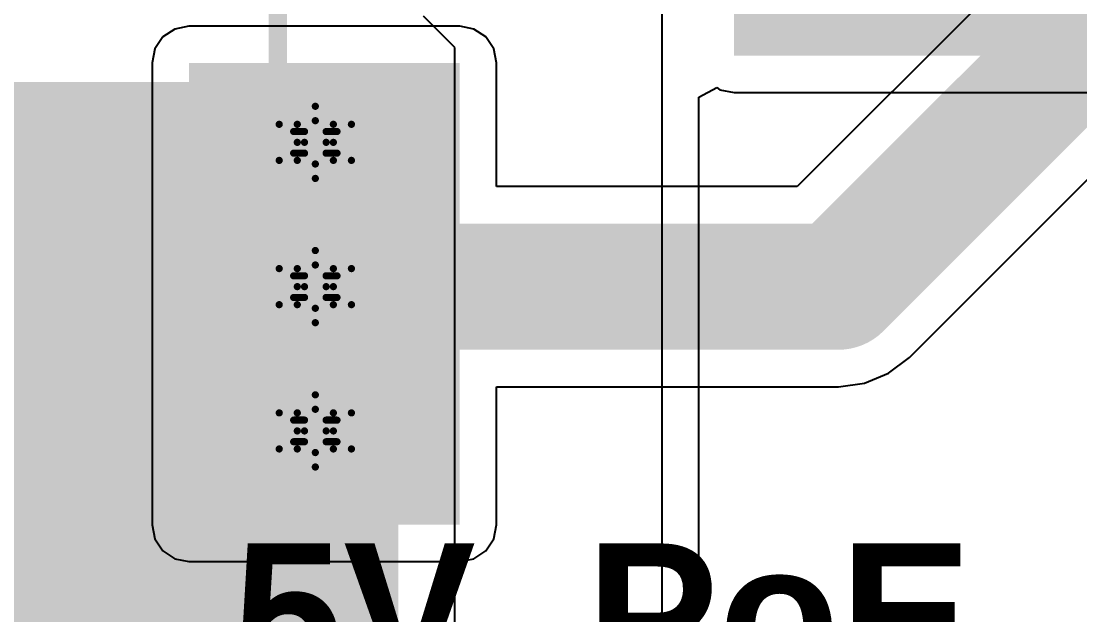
# Model space of a CAD drawing. Header units: inches. Extents: x -18 to 237, y -41 to 211.
# Drawn here: x 10 to 17.44, y 99.42 to 103.6 of the extents above; entities that cross this region are included whole.
import ezdxf

# ---------------------------------------------------------------- set-up
doc = ezdxf.new("R2010")
doc.units = ezdxf.units.IN
for name, color, linetype in [('Bottom Layer', 5, 'Continuous'), ('Bottom Solder', 6, 'Continuous'), ('Drill Drawing', 1, 'Continuous'), ('Top Layer', 1, 'Continuous'), ('Top Overlay', 2, 'Continuous'), ('Top Paste', 8, 'Continuous'), ('Top Solder', 216, 'Continuous'), ('Via Holes', 16, 'Continuous')]:
    doc.layers.add(name, color=color, linetype=linetype)
doc.styles.add('Arial_Bold', font='', dxfattribs={"height": 0.2})
doc.styles.get('Arial_Bold').set_extended_font_data('Arial', bold=True)

# ---------------------------------------------------------------- blocks, each defined once
blk = doc.blocks.new('T__________95')
at = {"layer": 'Top Layer'}
blk.add_hatch(color=1, dxfattribs=at).paths.add_polyline_path([(0.381, 0.762), (-0.381, 0.762), (-0.762, 0.381), (-0.762, -0.381), (-0.381, -0.762), (0.381, -0.762), (0.762, -0.381), (0.762, 0.381)])
at = {"layer": 'Top Paste'}
blk.add_hatch(color=8, dxfattribs=at).paths.add_polyline_path([(0.381, 0.762), (-0.381, 0.762), (-0.762, 0.381), (-0.762, -0.381), (-0.381, -0.762), (0.381, -0.762), (0.762, -0.381), (0.762, 0.381)])
at = {"layer": 'Top Solder'}
blk.add_hatch(color=216, dxfattribs=at).paths.add_polyline_path([(0.4318, 0.8636), (-0.4318, 0.8636), (-0.8636, 0.4318), (-0.8636, -0.4318), (-0.4318, -0.8636), (0.4318, -0.8636), (0.8636, -0.4318), (0.8636, 0.4318)])
at = {"layer": 'Top Overlay'}
for points in [[(-0.9398, 0.4318, 0.2, 0.2, 0), (-0.4318, 0.9398, 0.2, 0.2, 0)], [(-0.4318, 0.9398, 0.2, 0.2, 0), (0.4318, 0.9398, 0.2, 0.2, 0)], [(-0.4318, 0.9398, 0.2, 0.2, 0), (0.4318, 0.9398, 0.2, 0.2, 0)], [(0.4318, 0.9398, 0.2, 0.2, 0), (0.9398, 0.4318, 0.2, 0.2, 0)], [(-0.9398, -0.4318, 0.2, 0.2, 0), (-0.9398, 0.4318, 0.2, 0.2, 0)], [(0.9398, -0.4318, 0.2, 0.2, 0), (0.9398, 0.4318, 0.2, 0.2, 0)], [(-0.9398, -0.4318, 0.2, 0.2, 0), (-0.4318, -0.9398, 0.2, 0.2, 0)], [(0.4318, -0.9398, 0.2, 0.2, 0), (0.9398, -0.4318, 0.2, 0.2, 0)], [(-0.4318, -0.9398, 0.2, 0.2, 0), (0.4318, -0.9398, 0.2, 0.2, 0)], [(-0.4318, -0.9398, 0.2, 0.2, 0), (0.4318, -0.9398, 0.2, 0.2, 0)]]:
    blk.add_lwpolyline(points, format="xyseb", dxfattribs=at)
for points in [[(-0.4818, 0.9398, 0.1, 0.1, 1), (-0.3818, 0.9398, 0.1, 0.1, 1)], [(-0.4818, 0.9398, 0.1, 0.1, 1), (-0.3818, 0.9398, 0.1, 0.1, 1)], [(-0.4818, 0.9398, 0.1, 0.1, 1), (-0.3818, 0.9398, 0.1, 0.1, 1)], [(0.3818, 0.9398, 0.1, 0.1, 1), (0.4818, 0.9398, 0.1, 0.1, 1)], [(0.3818, 0.9398, 0.1, 0.1, 1), (0.4818, 0.9398, 0.1, 0.1, 1)], [(0.3818, 0.9398, 0.1, 0.1, 1), (0.4818, 0.9398, 0.1, 0.1, 1)], [(-0.9898, 0.4318, 0.1, 0.1, 1), (-0.8898, 0.4318, 0.1, 0.1, 1)], [(-0.9898, 0.4318, 0.1, 0.1, 1), (-0.8898, 0.4318, 0.1, 0.1, 1)], [(0.8898, 0.4318, 0.1, 0.1, 1), (0.9898, 0.4318, 0.1, 0.1, 1)], [(0.8898, 0.4318, 0.1, 0.1, 1), (0.9898, 0.4318, 0.1, 0.1, 1)], [(-0.9898, -0.4318, 0.1, 0.1, 1), (-0.8898, -0.4318, 0.1, 0.1, 1)], [(-0.9898, -0.4318, 0.1, 0.1, 1), (-0.8898, -0.4318, 0.1, 0.1, 1)], [(0.8898, -0.4318, 0.1, 0.1, 1), (0.9898, -0.4318, 0.1, 0.1, 1)], [(0.8898, -0.4318, 0.1, 0.1, 1), (0.9898, -0.4318, 0.1, 0.1, 1)], [(-0.4818, -0.9398, 0.1, 0.1, 1), (-0.3818, -0.9398, 0.1, 0.1, 1)], [(-0.4818, -0.9398, 0.1, 0.1, 1), (-0.3818, -0.9398, 0.1, 0.1, 1)], [(-0.4818, -0.9398, 0.1, 0.1, 1), (-0.3818, -0.9398, 0.1, 0.1, 1)], [(0.3818, -0.9398, 0.1, 0.1, 1), (0.4818, -0.9398, 0.1, 0.1, 1)], [(0.3818, -0.9398, 0.1, 0.1, 1), (0.4818, -0.9398, 0.1, 0.1, 1)], [(0.3818, -0.9398, 0.1, 0.1, 1), (0.4818, -0.9398, 0.1, 0.1, 1)]]:
    blk.add_lwpolyline(points, format="xyseb", close=True, dxfattribs=at)
blk = doc.blocks.new('SMA_118')
at = {"layer": 'Top Layer'}
for points in [[(-3.25, 0.85), (-0.75, 0.85), (-0.75, -0.85), (-3.25, -0.85)], [(0.75, 0.85), (3.25, 0.85), (3.25, -0.85), (0.75, -0.85)]]:
    blk.add_hatch(color=1, dxfattribs=at).paths.add_polyline_path(points)
at = {"layer": 'Top Overlay'}
for points in [[(-4.445, -1.4216), (-3.278, -1.4216), (-3.278, 1.4219), (-4.445, 1.4219)], [(-3.3, 0.924), (-2.596, 0.924), (-2.596, 1.4219), (-3.3, 1.4219)], [(-3.3, -1.4219), (-2.596, -1.4219), (-2.596, -0.924), (-3.3, -0.924)]]:
    blk.add_hatch(color=2, dxfattribs=at).paths.add_polyline_path(points)
at = {"layer": 'Top Paste'}
for points in [[(-3.25, 0.85), (-0.75, 0.85), (-0.75, -0.85), (-3.25, -0.85)], [(0.75, 0.85), (3.25, 0.85), (3.25, -0.85), (0.75, -0.85)]]:
    blk.add_hatch(color=8, dxfattribs=at).paths.add_polyline_path(points)
at = {"layer": 'Top Solder'}
for points in [[(-3.3516, 0.9516), (-0.6484, 0.9516), (-0.6484, -0.9516), (-3.3516, -0.9516)], [(0.6484, 0.9516), (3.3516, 0.9516), (3.3516, -0.9516), (0.6484, -0.9516)]]:
    blk.add_hatch(color=216, dxfattribs=at).paths.add_polyline_path(points)
at = {"layer": 'Top Overlay'}
for points in [[(2.0612, 1.3577, 0.127, 0.127, 0), (-2.6581, 1.3577, 0.127, 0.127, 0)], [(2.0612, 1.0122, 0.127, 0.127, 0), (2.0612, 1.3577, 0.127, 0.127, 0)], [(2.0612, -1.3577, 0.127, 0.127, 0), (2.0612, -1.0122, 0.127, 0.127, 0)], [(2.0612, -1.3577, 0.127, 0.127, 0), (-2.6581, -1.3577, 0.127, 0.127, 0)]]:
    blk.add_lwpolyline(points, format="xyseb", dxfattribs=at)
for points in [[(-2.6899, 1.3577, 0.0635, 0.0635, 1), (-2.6264, 1.3577, 0.0635, 0.0635, 1)], [(2.0295, 1.3577, 0.0635, 0.0635, 1), (2.093, 1.3577, 0.0635, 0.0635, 1)], [(2.0295, 1.3577, 0.0635, 0.0635, 1), (2.093, 1.3577, 0.0635, 0.0635, 1)], [(2.0295, 1.0122, 0.0635, 0.0635, 1), (2.093, 1.0122, 0.0635, 0.0635, 1)], [(2.0295, -1.0122, 0.0635, 0.0635, 1), (2.093, -1.0122, 0.0635, 0.0635, 1)], [(-2.6899, -1.3577, 0.0635, 0.0635, 1), (-2.6264, -1.3577, 0.0635, 0.0635, 1)], [(2.0295, -1.3577, 0.0635, 0.0635, 1), (2.093, -1.3577, 0.0635, 0.0635, 1)], [(2.0295, -1.3577, 0.0635, 0.0635, 1), (2.093, -1.3577, 0.0635, 0.0635, 1)]]:
    blk.add_lwpolyline(points, format="xyseb", close=True, dxfattribs=at)

msp = doc.modelspace()

# ---------------------------------------------------------------- hatches: boundary and pattern name
at = {"layer": 'Bottom Layer'}
msp.add_hatch(color=5, dxfattribs=at).paths.add_polyline_path([(11.176, 100.0536), (13.081, 100.0536), (13.081, 103.3048), (11.176, 103.3048)])
h = msp.add_hatch(color=5, dxfattribs=at)
edge = h.paths.add_edge_path()
edge.add_arc((12.065, 102.746), 0.3, 0, 360)
h = msp.add_hatch(color=5, dxfattribs=at)
edge = h.paths.add_edge_path()
edge.add_arc((12.065, 101.73), 0.3, 0, 360)
h = msp.add_hatch(color=5, dxfattribs=at)
edge = h.paths.add_edge_path()
edge.add_arc((12.065, 100.714), 0.3, 0, 360)
at = {"layer": 'Bottom Solder'}
h = msp.add_hatch(color=6, dxfattribs=at)
edge = h.paths.add_edge_path()
edge.add_arc((12.065, 102.746), 0.4016, 0, 360)
h = msp.add_hatch(color=6, dxfattribs=at)
edge = h.paths.add_edge_path()
edge.add_arc((12.065, 101.73), 0.4016, 0, 360)
h = msp.add_hatch(color=6, dxfattribs=at)
edge = h.paths.add_edge_path()
edge.add_arc((12.065, 100.714), 0.4016, 0, 360)
at = {"layer": 'Top Layer'}
for points in [[(15.0114, 103.3556), (16.0161, 103.3556), (16.0161, 106.6636), (15.0114, 106.6636)], [(15.0114, 103.3556), (19.3044, 103.3556), (19.3044, 104.3417), (15.0114, 104.3417)], [(6.904, 102.3517), (12.6569, 102.3517), (12.6569, 103.1717), (6.904, 103.1717)], [(7.229, 101.2967), (12.6569, 101.2967), (12.6569, 103.1717), (7.229, 103.1717)], [(9.5605, 98.3121), (12.6492, 98.3121), (12.6492, 103.1717), (9.5605, 103.1717)], [(10, 100.4617), (11.7, 100.4617), (11.7, 103.1717), (10, 103.1717)]]:
    msp.add_hatch(color=1, dxfattribs=at).paths.add_polyline_path(points)
h = msp.add_hatch(color=1, dxfattribs=at)
edge = h.paths.add_edge_path()
edge.add_arc((12.065, 102.746), 0.3, 0, 360)
h = msp.add_hatch(color=1, dxfattribs=at)
edge = h.paths.add_edge_path()
edge.add_arc((12.065, 101.73), 0.3, 0, 360)
h = msp.add_hatch(color=1, dxfattribs=at)
edge = h.paths.add_edge_path()
edge.add_arc((12.065, 100.714), 0.3, 0, 360)
at = {"layer": 'Top Solder'}
h = msp.add_hatch(color=216, dxfattribs=at)
edge = h.paths.add_edge_path()
edge.add_arc((12.065, 102.746), 0.4016, 0, 360)
h = msp.add_hatch(color=216, dxfattribs=at)
edge = h.paths.add_edge_path()
edge.add_arc((12.065, 101.73), 0.4016, 0, 360)
h = msp.add_hatch(color=216, dxfattribs=at)
edge = h.paths.add_edge_path()
edge.add_arc((12.065, 100.714), 0.4016, 0, 360)
at = {"layer": 'Via Holes'}
h = msp.add_hatch(color=7, dxfattribs=at)
edge = h.paths.add_edge_path()
edge.add_arc((12.065, 102.746), 0.15, 0, 360)
h = msp.add_hatch(color=7, dxfattribs=at)
edge = h.paths.add_edge_path()
edge.add_arc((12.065, 101.73), 0.15, 0, 360)
h = msp.add_hatch(color=7, dxfattribs=at)
edge = h.paths.add_edge_path()
edge.add_arc((12.065, 100.714), 0.15, 0, 360)

# ---------------------------------------------------------------- linework, layer by layer
at = {"layer": 'Bottom Layer'}
for p, q in [((16.2448, 101.2318), (23.0213, 108.0084)), ((18.1249, 105.1046), (15.4548, 102.4345)), ((11.0769, 103.5441), (10.9929, 103.4879)), ((11.176, 103.5638), (11.0769, 103.5441)), ((13.081, 103.5638), (11.176, 103.5638)), ((13.1801, 103.5441), (13.081, 103.5638)), ((13.2641, 103.4879), (13.1801, 103.5441)), ((10.9929, 103.4879), (10.9367, 103.4039)), ((13.3203, 103.4039), (13.2641, 103.4879)), ((10.9367, 103.4039), (10.917, 103.3048)), ((13.34, 103.3048), (13.3203, 103.4039)), ((10.917, 103.3048), (10.917, 100.0536)), ((13.34, 102.4345), (13.34, 103.3048)), ((15.4548, 102.4345), (13.34, 102.4345)), ((16.0989, 101.1199), (16.2448, 101.2318)), ((15.929, 101.0495), (16.0989, 101.1199)), ((13.34, 100.0536), (13.34, 101.0255)), ((13.34, 101.0255), (15.7466, 101.0255)), ((15.7466, 101.0255), (15.929, 101.0495)), ((10.917, 100.0536), (10.9367, 99.9545)), ((13.3203, 99.9545), (13.34, 100.0536)), ((10.9367, 99.9545), (10.9929, 99.8705)), ((13.2641, 99.8705), (13.3203, 99.9545)), ((10.9929, 99.8705), (11.0769, 99.8143)), ((13.1801, 99.8143), (13.2641, 99.8705)), ((11.0769, 99.8143), (11.176, 99.7946)), ((11.176, 99.7946), (13.081, 99.7946)), ((13.081, 99.7946), (13.1801, 99.8143))]:
    msp.add_line(p, q, dxfattribs=at)
for points in [[(15.7466, 101.73, 0.889, 0.889, 0), (22.7295, 108.7129, 0.889, 0.889, 0)], [(12.065, 101.73, 0.889, 0.889, 0), (15.7466, 101.73, 0.889, 0.889, 0)]]:
    msp.add_lwpolyline(points, format="xyseb", dxfattribs=at)
for points in [[(11.8428, 101.73, 0.4445, 0.4445, 1), (12.2873, 101.73, 0.4445, 0.4445, 1)], [(15.5244, 101.73, 0.4445, 0.4445, 1), (15.9689, 101.73, 0.4445, 0.4445, 1)], [(15.5244, 101.73, 0.4445, 0.4445, 1), (15.9689, 101.73, 0.4445, 0.4445, 1)]]:
    msp.add_lwpolyline(points, format="xyseb", close=True, dxfattribs=at)
at = {"layer": 'Drill Drawing'}
for points in [[(11.938, 102.873, 0.0508, 0.0508, 0), (12.065, 103, 0.0508, 0.0508, 0)], [(12.065, 103, 0.0508, 0.0508, 0), (12.192, 102.873, 0.0508, 0.0508, 0)], [(11.811, 102.873, 0.0508, 0.0508, 0), (11.938, 102.746, 0.0508, 0.0508, 0)], [(11.811, 102.873, 0.0508, 0.0508, 0), (11.938, 102.873, 0.0508, 0.0508, 0)], [(11.9888, 102.8222, 0.0508, 0.0508, 0), (12.065, 102.8984, 0.0508, 0.0508, 0)], [(12.065, 102.8984, 0.0508, 0.0508, 0), (12.1412, 102.8222, 0.0508, 0.0508, 0)], [(12.192, 102.873, 0.0508, 0.0508, 0), (12.319, 102.873, 0.0508, 0.0508, 0)], [(12.192, 102.746, 0.0508, 0.0508, 0), (12.319, 102.873, 0.0508, 0.0508, 0)], [(11.9126, 102.8222, 0.0508, 0.0508, 0), (11.9888, 102.746, 0.0508, 0.0508, 0)], [(11.9126, 102.8222, 0.0508, 0.0508, 0), (11.9888, 102.8222, 0.0508, 0.0508, 0)], [(12.1412, 102.8222, 0.0508, 0.0508, 0), (12.2174, 102.8222, 0.0508, 0.0508, 0)], [(12.1412, 102.746, 0.0508, 0.0508, 0), (12.2174, 102.8222, 0.0508, 0.0508, 0)], [(11.811, 102.619, 0.0508, 0.0508, 0), (11.938, 102.746, 0.0508, 0.0508, 0)], [(11.9126, 102.6698, 0.0508, 0.0508, 0), (11.9888, 102.746, 0.0508, 0.0508, 0)], [(12.1412, 102.746, 0.0508, 0.0508, 0), (12.2174, 102.6698, 0.0508, 0.0508, 0)], [(12.192, 102.746, 0.0508, 0.0508, 0), (12.319, 102.619, 0.0508, 0.0508, 0)], [(11.9126, 102.6698, 0.0508, 0.0508, 0), (11.9888, 102.6698, 0.0508, 0.0508, 0)], [(11.9888, 102.6698, 0.0508, 0.0508, 0), (12.065, 102.5936, 0.0508, 0.0508, 0)], [(12.065, 102.5936, 0.0508, 0.0508, 0), (12.1412, 102.6698, 0.0508, 0.0508, 0)], [(12.1412, 102.6698, 0.0508, 0.0508, 0), (12.2174, 102.6698, 0.0508, 0.0508, 0)], [(11.811, 102.619, 0.0508, 0.0508, 0), (11.938, 102.619, 0.0508, 0.0508, 0)], [(11.938, 102.619, 0.0508, 0.0508, 0), (12.065, 102.492, 0.0508, 0.0508, 0)], [(12.065, 102.492, 0.0508, 0.0508, 0), (12.192, 102.619, 0.0508, 0.0508, 0)], [(12.192, 102.619, 0.0508, 0.0508, 0), (12.319, 102.619, 0.0508, 0.0508, 0)], [(11.938, 101.857, 0.0508, 0.0508, 0), (12.065, 101.984, 0.0508, 0.0508, 0)], [(12.065, 101.984, 0.0508, 0.0508, 0), (12.192, 101.857, 0.0508, 0.0508, 0)], [(11.9888, 101.8062, 0.0508, 0.0508, 0), (12.065, 101.8824, 0.0508, 0.0508, 0)], [(12.065, 101.8824, 0.0508, 0.0508, 0), (12.1412, 101.8062, 0.0508, 0.0508, 0)], [(11.811, 101.857, 0.0508, 0.0508, 0), (11.938, 101.73, 0.0508, 0.0508, 0)], [(11.811, 101.857, 0.0508, 0.0508, 0), (11.938, 101.857, 0.0508, 0.0508, 0)], [(11.9126, 101.8062, 0.0508, 0.0508, 0), (11.9888, 101.73, 0.0508, 0.0508, 0)], [(11.9126, 101.8062, 0.0508, 0.0508, 0), (11.9888, 101.8062, 0.0508, 0.0508, 0)], [(12.1412, 101.8062, 0.0508, 0.0508, 0), (12.2174, 101.8062, 0.0508, 0.0508, 0)], [(12.1412, 101.73, 0.0508, 0.0508, 0), (12.2174, 101.8062, 0.0508, 0.0508, 0)], [(12.192, 101.857, 0.0508, 0.0508, 0), (12.319, 101.857, 0.0508, 0.0508, 0)], [(12.192, 101.73, 0.0508, 0.0508, 0), (12.319, 101.857, 0.0508, 0.0508, 0)], [(11.811, 101.603, 0.0508, 0.0508, 0), (11.938, 101.73, 0.0508, 0.0508, 0)], [(11.9126, 101.6538, 0.0508, 0.0508, 0), (11.9888, 101.73, 0.0508, 0.0508, 0)], [(12.1412, 101.73, 0.0508, 0.0508, 0), (12.2174, 101.6538, 0.0508, 0.0508, 0)], [(12.192, 101.73, 0.0508, 0.0508, 0), (12.319, 101.603, 0.0508, 0.0508, 0)], [(11.811, 101.603, 0.0508, 0.0508, 0), (11.938, 101.603, 0.0508, 0.0508, 0)], [(11.9126, 101.6538, 0.0508, 0.0508, 0), (11.9888, 101.6538, 0.0508, 0.0508, 0)], [(11.938, 101.603, 0.0508, 0.0508, 0), (12.065, 101.476, 0.0508, 0.0508, 0)], [(11.9888, 101.6538, 0.0508, 0.0508, 0), (12.065, 101.5776, 0.0508, 0.0508, 0)], [(12.065, 101.5776, 0.0508, 0.0508, 0), (12.1412, 101.6538, 0.0508, 0.0508, 0)], [(12.065, 101.476, 0.0508, 0.0508, 0), (12.192, 101.603, 0.0508, 0.0508, 0)], [(12.1412, 101.6538, 0.0508, 0.0508, 0), (12.2174, 101.6538, 0.0508, 0.0508, 0)], [(12.192, 101.603, 0.0508, 0.0508, 0), (12.319, 101.603, 0.0508, 0.0508, 0)], [(11.938, 100.841, 0.0508, 0.0508, 0), (12.065, 100.968, 0.0508, 0.0508, 0)], [(12.065, 100.968, 0.0508, 0.0508, 0), (12.192, 100.841, 0.0508, 0.0508, 0)], [(11.811, 100.841, 0.0508, 0.0508, 0), (11.938, 100.714, 0.0508, 0.0508, 0)], [(11.811, 100.841, 0.0508, 0.0508, 0), (11.938, 100.841, 0.0508, 0.0508, 0)], [(11.9888, 100.7902, 0.0508, 0.0508, 0), (12.065, 100.8664, 0.0508, 0.0508, 0)], [(12.065, 100.8664, 0.0508, 0.0508, 0), (12.1412, 100.7902, 0.0508, 0.0508, 0)], [(12.192, 100.841, 0.0508, 0.0508, 0), (12.319, 100.841, 0.0508, 0.0508, 0)], [(12.192, 100.714, 0.0508, 0.0508, 0), (12.319, 100.841, 0.0508, 0.0508, 0)], [(11.9126, 100.7902, 0.0508, 0.0508, 0), (11.9888, 100.714, 0.0508, 0.0508, 0)], [(11.9126, 100.7902, 0.0508, 0.0508, 0), (11.9888, 100.7902, 0.0508, 0.0508, 0)], [(12.1412, 100.7902, 0.0508, 0.0508, 0), (12.2174, 100.7902, 0.0508, 0.0508, 0)], [(12.1412, 100.714, 0.0508, 0.0508, 0), (12.2174, 100.7902, 0.0508, 0.0508, 0)], [(11.811, 100.587, 0.0508, 0.0508, 0), (11.938, 100.714, 0.0508, 0.0508, 0)], [(11.9126, 100.6378, 0.0508, 0.0508, 0), (11.9888, 100.714, 0.0508, 0.0508, 0)], [(12.1412, 100.714, 0.0508, 0.0508, 0), (12.2174, 100.6378, 0.0508, 0.0508, 0)], [(12.192, 100.714, 0.0508, 0.0508, 0), (12.319, 100.587, 0.0508, 0.0508, 0)], [(11.9126, 100.6378, 0.0508, 0.0508, 0), (11.9888, 100.6378, 0.0508, 0.0508, 0)], [(11.9888, 100.6378, 0.0508, 0.0508, 0), (12.065, 100.5616, 0.0508, 0.0508, 0)], [(12.065, 100.5616, 0.0508, 0.0508, 0), (12.1412, 100.6378, 0.0508, 0.0508, 0)], [(12.1412, 100.6378, 0.0508, 0.0508, 0), (12.2174, 100.6378, 0.0508, 0.0508, 0)], [(11.811, 100.587, 0.0508, 0.0508, 0), (11.938, 100.587, 0.0508, 0.0508, 0)], [(11.938, 100.587, 0.0508, 0.0508, 0), (12.065, 100.46, 0.0508, 0.0508, 0)], [(12.065, 100.46, 0.0508, 0.0508, 0), (12.192, 100.587, 0.0508, 0.0508, 0)], [(12.192, 100.587, 0.0508, 0.0508, 0), (12.319, 100.587, 0.0508, 0.0508, 0)]]:
    msp.add_lwpolyline(points, format="xyseb", dxfattribs=at)
for points in [[(12.0523, 103, 0.0254, 0.0254, 1), (12.0777, 103, 0.0254, 0.0254, 1)], [(12.0523, 103, 0.0254, 0.0254, 1), (12.0777, 103, 0.0254, 0.0254, 1)], [(11.7983, 102.873, 0.0254, 0.0254, 1), (11.8237, 102.873, 0.0254, 0.0254, 1)], [(11.7983, 102.873, 0.0254, 0.0254, 1), (11.8237, 102.873, 0.0254, 0.0254, 1)], [(11.9253, 102.873, 0.0254, 0.0254, 1), (11.9507, 102.873, 0.0254, 0.0254, 1)], [(11.9253, 102.873, 0.0254, 0.0254, 1), (11.9507, 102.873, 0.0254, 0.0254, 1)], [(12.0523, 102.8984, 0.0254, 0.0254, 1), (12.0777, 102.8984, 0.0254, 0.0254, 1)], [(12.0523, 102.8984, 0.0254, 0.0254, 1), (12.0777, 102.8984, 0.0254, 0.0254, 1)], [(12.1793, 102.873, 0.0254, 0.0254, 1), (12.2047, 102.873, 0.0254, 0.0254, 1)], [(12.1793, 102.873, 0.0254, 0.0254, 1), (12.2047, 102.873, 0.0254, 0.0254, 1)], [(12.3063, 102.873, 0.0254, 0.0254, 1), (12.3317, 102.873, 0.0254, 0.0254, 1)], [(12.3063, 102.873, 0.0254, 0.0254, 1), (12.3317, 102.873, 0.0254, 0.0254, 1)], [(11.8999, 102.8222, 0.0254, 0.0254, 1), (11.9253, 102.8222, 0.0254, 0.0254, 1)], [(11.8999, 102.8222, 0.0254, 0.0254, 1), (11.9253, 102.8222, 0.0254, 0.0254, 1)], [(11.9761, 102.8222, 0.0254, 0.0254, 1), (12.0015, 102.8222, 0.0254, 0.0254, 1)], [(11.9761, 102.8222, 0.0254, 0.0254, 1), (12.0015, 102.8222, 0.0254, 0.0254, 1)], [(12.1285, 102.8222, 0.0254, 0.0254, 1), (12.1539, 102.8222, 0.0254, 0.0254, 1)], [(12.1285, 102.8222, 0.0254, 0.0254, 1), (12.1539, 102.8222, 0.0254, 0.0254, 1)], [(12.2047, 102.8222, 0.0254, 0.0254, 1), (12.2301, 102.8222, 0.0254, 0.0254, 1)], [(12.2047, 102.8222, 0.0254, 0.0254, 1), (12.2301, 102.8222, 0.0254, 0.0254, 1)], [(11.9253, 102.746, 0.0254, 0.0254, 1), (11.9507, 102.746, 0.0254, 0.0254, 1)], [(11.9253, 102.746, 0.0254, 0.0254, 1), (11.9507, 102.746, 0.0254, 0.0254, 1)], [(11.9761, 102.746, 0.0254, 0.0254, 1), (12.0015, 102.746, 0.0254, 0.0254, 1)], [(11.9761, 102.746, 0.0254, 0.0254, 1), (12.0015, 102.746, 0.0254, 0.0254, 1)], [(12.1285, 102.746, 0.0254, 0.0254, 1), (12.1539, 102.746, 0.0254, 0.0254, 1)], [(12.1285, 102.746, 0.0254, 0.0254, 1), (12.1539, 102.746, 0.0254, 0.0254, 1)], [(12.1793, 102.746, 0.0254, 0.0254, 1), (12.2047, 102.746, 0.0254, 0.0254, 1)], [(12.1793, 102.746, 0.0254, 0.0254, 1), (12.2047, 102.746, 0.0254, 0.0254, 1)], [(11.8999, 102.6698, 0.0254, 0.0254, 1), (11.9253, 102.6698, 0.0254, 0.0254, 1)], [(11.8999, 102.6698, 0.0254, 0.0254, 1), (11.9253, 102.6698, 0.0254, 0.0254, 1)], [(11.9761, 102.6698, 0.0254, 0.0254, 1), (12.0015, 102.6698, 0.0254, 0.0254, 1)], [(11.9761, 102.6698, 0.0254, 0.0254, 1), (12.0015, 102.6698, 0.0254, 0.0254, 1)], [(12.1285, 102.6698, 0.0254, 0.0254, 1), (12.1539, 102.6698, 0.0254, 0.0254, 1)], [(12.1285, 102.6698, 0.0254, 0.0254, 1), (12.1539, 102.6698, 0.0254, 0.0254, 1)], [(12.2047, 102.6698, 0.0254, 0.0254, 1), (12.2301, 102.6698, 0.0254, 0.0254, 1)], [(12.2047, 102.6698, 0.0254, 0.0254, 1), (12.2301, 102.6698, 0.0254, 0.0254, 1)], [(11.7983, 102.619, 0.0254, 0.0254, 1), (11.8237, 102.619, 0.0254, 0.0254, 1)], [(11.7983, 102.619, 0.0254, 0.0254, 1), (11.8237, 102.619, 0.0254, 0.0254, 1)], [(11.9253, 102.619, 0.0254, 0.0254, 1), (11.9507, 102.619, 0.0254, 0.0254, 1)], [(11.9253, 102.619, 0.0254, 0.0254, 1), (11.9507, 102.619, 0.0254, 0.0254, 1)], [(12.0523, 102.5936, 0.0254, 0.0254, 1), (12.0777, 102.5936, 0.0254, 0.0254, 1)], [(12.0523, 102.5936, 0.0254, 0.0254, 1), (12.0777, 102.5936, 0.0254, 0.0254, 1)], [(12.1793, 102.619, 0.0254, 0.0254, 1), (12.2047, 102.619, 0.0254, 0.0254, 1)], [(12.1793, 102.619, 0.0254, 0.0254, 1), (12.2047, 102.619, 0.0254, 0.0254, 1)], [(12.3063, 102.619, 0.0254, 0.0254, 1), (12.3317, 102.619, 0.0254, 0.0254, 1)], [(12.3063, 102.619, 0.0254, 0.0254, 1), (12.3317, 102.619, 0.0254, 0.0254, 1)], [(12.0523, 102.492, 0.0254, 0.0254, 1), (12.0777, 102.492, 0.0254, 0.0254, 1)], [(12.0523, 102.492, 0.0254, 0.0254, 1), (12.0777, 102.492, 0.0254, 0.0254, 1)], [(12.0523, 101.984, 0.0254, 0.0254, 1), (12.0777, 101.984, 0.0254, 0.0254, 1)], [(12.0523, 101.984, 0.0254, 0.0254, 1), (12.0777, 101.984, 0.0254, 0.0254, 1)], [(12.0523, 101.8824, 0.0254, 0.0254, 1), (12.0777, 101.8824, 0.0254, 0.0254, 1)], [(12.0523, 101.8824, 0.0254, 0.0254, 1), (12.0777, 101.8824, 0.0254, 0.0254, 1)], [(11.7983, 101.857, 0.0254, 0.0254, 1), (11.8237, 101.857, 0.0254, 0.0254, 1)], [(11.7983, 101.857, 0.0254, 0.0254, 1), (11.8237, 101.857, 0.0254, 0.0254, 1)], [(11.8999, 101.8062, 0.0254, 0.0254, 1), (11.9253, 101.8062, 0.0254, 0.0254, 1)], [(11.8999, 101.8062, 0.0254, 0.0254, 1), (11.9253, 101.8062, 0.0254, 0.0254, 1)], [(11.9253, 101.857, 0.0254, 0.0254, 1), (11.9507, 101.857, 0.0254, 0.0254, 1)], [(11.9253, 101.857, 0.0254, 0.0254, 1), (11.9507, 101.857, 0.0254, 0.0254, 1)], [(11.9761, 101.8062, 0.0254, 0.0254, 1), (12.0015, 101.8062, 0.0254, 0.0254, 1)], [(11.9761, 101.8062, 0.0254, 0.0254, 1), (12.0015, 101.8062, 0.0254, 0.0254, 1)], [(12.1285, 101.8062, 0.0254, 0.0254, 1), (12.1539, 101.8062, 0.0254, 0.0254, 1)], [(12.1285, 101.8062, 0.0254, 0.0254, 1), (12.1539, 101.8062, 0.0254, 0.0254, 1)], [(12.1793, 101.857, 0.0254, 0.0254, 1), (12.2047, 101.857, 0.0254, 0.0254, 1)], [(12.1793, 101.857, 0.0254, 0.0254, 1), (12.2047, 101.857, 0.0254, 0.0254, 1)], [(12.2047, 101.8062, 0.0254, 0.0254, 1), (12.2301, 101.8062, 0.0254, 0.0254, 1)], [(12.2047, 101.8062, 0.0254, 0.0254, 1), (12.2301, 101.8062, 0.0254, 0.0254, 1)], [(12.3063, 101.857, 0.0254, 0.0254, 1), (12.3317, 101.857, 0.0254, 0.0254, 1)], [(12.3063, 101.857, 0.0254, 0.0254, 1), (12.3317, 101.857, 0.0254, 0.0254, 1)], [(11.9253, 101.73, 0.0254, 0.0254, 1), (11.9507, 101.73, 0.0254, 0.0254, 1)], [(11.9253, 101.73, 0.0254, 0.0254, 1), (11.9507, 101.73, 0.0254, 0.0254, 1)], [(11.9761, 101.73, 0.0254, 0.0254, 1), (12.0015, 101.73, 0.0254, 0.0254, 1)], [(11.9761, 101.73, 0.0254, 0.0254, 1), (12.0015, 101.73, 0.0254, 0.0254, 1)], [(12.1285, 101.73, 0.0254, 0.0254, 1), (12.1539, 101.73, 0.0254, 0.0254, 1)], [(12.1285, 101.73, 0.0254, 0.0254, 1), (12.1539, 101.73, 0.0254, 0.0254, 1)], [(12.1793, 101.73, 0.0254, 0.0254, 1), (12.2047, 101.73, 0.0254, 0.0254, 1)], [(12.1793, 101.73, 0.0254, 0.0254, 1), (12.2047, 101.73, 0.0254, 0.0254, 1)], [(11.7983, 101.603, 0.0254, 0.0254, 1), (11.8237, 101.603, 0.0254, 0.0254, 1)], [(11.7983, 101.603, 0.0254, 0.0254, 1), (11.8237, 101.603, 0.0254, 0.0254, 1)], [(11.8999, 101.6538, 0.0254, 0.0254, 1), (11.9253, 101.6538, 0.0254, 0.0254, 1)], [(11.8999, 101.6538, 0.0254, 0.0254, 1), (11.9253, 101.6538, 0.0254, 0.0254, 1)], [(11.9253, 101.603, 0.0254, 0.0254, 1), (11.9507, 101.603, 0.0254, 0.0254, 1)], [(11.9253, 101.603, 0.0254, 0.0254, 1), (11.9507, 101.603, 0.0254, 0.0254, 1)], [(11.9761, 101.6538, 0.0254, 0.0254, 1), (12.0015, 101.6538, 0.0254, 0.0254, 1)], [(11.9761, 101.6538, 0.0254, 0.0254, 1), (12.0015, 101.6538, 0.0254, 0.0254, 1)], [(12.1285, 101.6538, 0.0254, 0.0254, 1), (12.1539, 101.6538, 0.0254, 0.0254, 1)], [(12.1285, 101.6538, 0.0254, 0.0254, 1), (12.1539, 101.6538, 0.0254, 0.0254, 1)], [(12.1793, 101.603, 0.0254, 0.0254, 1), (12.2047, 101.603, 0.0254, 0.0254, 1)], [(12.1793, 101.603, 0.0254, 0.0254, 1), (12.2047, 101.603, 0.0254, 0.0254, 1)], [(12.2047, 101.6538, 0.0254, 0.0254, 1), (12.2301, 101.6538, 0.0254, 0.0254, 1)], [(12.2047, 101.6538, 0.0254, 0.0254, 1), (12.2301, 101.6538, 0.0254, 0.0254, 1)], [(12.3063, 101.603, 0.0254, 0.0254, 1), (12.3317, 101.603, 0.0254, 0.0254, 1)], [(12.3063, 101.603, 0.0254, 0.0254, 1), (12.3317, 101.603, 0.0254, 0.0254, 1)], [(12.0523, 101.5776, 0.0254, 0.0254, 1), (12.0777, 101.5776, 0.0254, 0.0254, 1)], [(12.0523, 101.5776, 0.0254, 0.0254, 1), (12.0777, 101.5776, 0.0254, 0.0254, 1)], [(12.0523, 101.476, 0.0254, 0.0254, 1), (12.0777, 101.476, 0.0254, 0.0254, 1)], [(12.0523, 101.476, 0.0254, 0.0254, 1), (12.0777, 101.476, 0.0254, 0.0254, 1)], [(12.0523, 100.968, 0.0254, 0.0254, 1), (12.0777, 100.968, 0.0254, 0.0254, 1)], [(12.0523, 100.968, 0.0254, 0.0254, 1), (12.0777, 100.968, 0.0254, 0.0254, 1)], [(11.7983, 100.841, 0.0254, 0.0254, 1), (11.8237, 100.841, 0.0254, 0.0254, 1)], [(11.7983, 100.841, 0.0254, 0.0254, 1), (11.8237, 100.841, 0.0254, 0.0254, 1)], [(11.9253, 100.841, 0.0254, 0.0254, 1), (11.9507, 100.841, 0.0254, 0.0254, 1)], [(11.9253, 100.841, 0.0254, 0.0254, 1), (11.9507, 100.841, 0.0254, 0.0254, 1)], [(12.0523, 100.8664, 0.0254, 0.0254, 1), (12.0777, 100.8664, 0.0254, 0.0254, 1)], [(12.0523, 100.8664, 0.0254, 0.0254, 1), (12.0777, 100.8664, 0.0254, 0.0254, 1)], [(12.1793, 100.841, 0.0254, 0.0254, 1), (12.2047, 100.841, 0.0254, 0.0254, 1)], [(12.1793, 100.841, 0.0254, 0.0254, 1), (12.2047, 100.841, 0.0254, 0.0254, 1)], [(12.3063, 100.841, 0.0254, 0.0254, 1), (12.3317, 100.841, 0.0254, 0.0254, 1)], [(12.3063, 100.841, 0.0254, 0.0254, 1), (12.3317, 100.841, 0.0254, 0.0254, 1)], [(11.8999, 100.7902, 0.0254, 0.0254, 1), (11.9253, 100.7902, 0.0254, 0.0254, 1)], [(11.8999, 100.7902, 0.0254, 0.0254, 1), (11.9253, 100.7902, 0.0254, 0.0254, 1)], [(11.9761, 100.7902, 0.0254, 0.0254, 1), (12.0015, 100.7902, 0.0254, 0.0254, 1)], [(11.9761, 100.7902, 0.0254, 0.0254, 1), (12.0015, 100.7902, 0.0254, 0.0254, 1)], [(12.1285, 100.7902, 0.0254, 0.0254, 1), (12.1539, 100.7902, 0.0254, 0.0254, 1)], [(12.1285, 100.7902, 0.0254, 0.0254, 1), (12.1539, 100.7902, 0.0254, 0.0254, 1)], [(12.2047, 100.7902, 0.0254, 0.0254, 1), (12.2301, 100.7902, 0.0254, 0.0254, 1)], [(12.2047, 100.7902, 0.0254, 0.0254, 1), (12.2301, 100.7902, 0.0254, 0.0254, 1)], [(11.9253, 100.714, 0.0254, 0.0254, 1), (11.9507, 100.714, 0.0254, 0.0254, 1)], [(11.9253, 100.714, 0.0254, 0.0254, 1), (11.9507, 100.714, 0.0254, 0.0254, 1)], [(11.9761, 100.714, 0.0254, 0.0254, 1), (12.0015, 100.714, 0.0254, 0.0254, 1)], [(11.9761, 100.714, 0.0254, 0.0254, 1), (12.0015, 100.714, 0.0254, 0.0254, 1)], [(12.1285, 100.714, 0.0254, 0.0254, 1), (12.1539, 100.714, 0.0254, 0.0254, 1)], [(12.1285, 100.714, 0.0254, 0.0254, 1), (12.1539, 100.714, 0.0254, 0.0254, 1)], [(12.1793, 100.714, 0.0254, 0.0254, 1), (12.2047, 100.714, 0.0254, 0.0254, 1)], [(12.1793, 100.714, 0.0254, 0.0254, 1), (12.2047, 100.714, 0.0254, 0.0254, 1)], [(11.8999, 100.6378, 0.0254, 0.0254, 1), (11.9253, 100.6378, 0.0254, 0.0254, 1)], [(11.8999, 100.6378, 0.0254, 0.0254, 1), (11.9253, 100.6378, 0.0254, 0.0254, 1)], [(11.9761, 100.6378, 0.0254, 0.0254, 1), (12.0015, 100.6378, 0.0254, 0.0254, 1)], [(11.9761, 100.6378, 0.0254, 0.0254, 1), (12.0015, 100.6378, 0.0254, 0.0254, 1)], [(12.1285, 100.6378, 0.0254, 0.0254, 1), (12.1539, 100.6378, 0.0254, 0.0254, 1)], [(12.1285, 100.6378, 0.0254, 0.0254, 1), (12.1539, 100.6378, 0.0254, 0.0254, 1)], [(12.2047, 100.6378, 0.0254, 0.0254, 1), (12.2301, 100.6378, 0.0254, 0.0254, 1)], [(12.2047, 100.6378, 0.0254, 0.0254, 1), (12.2301, 100.6378, 0.0254, 0.0254, 1)], [(11.7983, 100.587, 0.0254, 0.0254, 1), (11.8237, 100.587, 0.0254, 0.0254, 1)], [(11.7983, 100.587, 0.0254, 0.0254, 1), (11.8237, 100.587, 0.0254, 0.0254, 1)], [(11.9253, 100.587, 0.0254, 0.0254, 1), (11.9507, 100.587, 0.0254, 0.0254, 1)], [(11.9253, 100.587, 0.0254, 0.0254, 1), (11.9507, 100.587, 0.0254, 0.0254, 1)], [(12.0523, 100.5616, 0.0254, 0.0254, 1), (12.0777, 100.5616, 0.0254, 0.0254, 1)], [(12.0523, 100.5616, 0.0254, 0.0254, 1), (12.0777, 100.5616, 0.0254, 0.0254, 1)], [(12.1793, 100.587, 0.0254, 0.0254, 1), (12.2047, 100.587, 0.0254, 0.0254, 1)], [(12.1793, 100.587, 0.0254, 0.0254, 1), (12.2047, 100.587, 0.0254, 0.0254, 1)], [(12.3063, 100.587, 0.0254, 0.0254, 1), (12.3317, 100.587, 0.0254, 0.0254, 1)], [(12.3063, 100.587, 0.0254, 0.0254, 1), (12.3317, 100.587, 0.0254, 0.0254, 1)], [(12.0523, 100.46, 0.0254, 0.0254, 1), (12.0777, 100.46, 0.0254, 0.0254, 1)], [(12.0523, 100.46, 0.0254, 0.0254, 1), (12.0777, 100.46, 0.0254, 0.0254, 1)]]:
    msp.add_lwpolyline(points, format="xyseb", close=True, dxfattribs=at)
at = {"layer": 'Top Layer'}
for p, q in [((14.5034, 106.5462), (14.5034, 99.0884)), ((13.0473, 103.4147), (12.827, 103.635)), ((13.0473, 97.8167), (13.0473, 103.4147)), ((14.7624, 103.0638), (14.8894, 103.1317)), ((14.8894, 103.1317), (14.9123, 103.1163)), ((14.9123, 103.1163), (15.0114, 103.0966)), ((15.0114, 103.0966), (19.3044, 103.0966)), ((14.7624, 99.1957), (14.7624, 103.0638))]:
    msp.add_line(p, q, dxfattribs=at)
msp.add_lwpolyline([(10.85, 101.7117, 0.508, 0.508, 0), (10.8763, 101.738, 0.508, 0.508, 0)], format="xyseb", dxfattribs=at)
for points in [[(10.7493, 101.738, 0.254, 0.254, 1), (11.0033, 101.738, 0.254, 0.254, 1)], [(10.723, 101.7117, 0.254, 0.254, 1), (10.977, 101.7117, 0.254, 0.254, 1)]]:
    msp.add_lwpolyline(points, format="xyseb", close=True, dxfattribs=at)

# ---------------------------------------------------------------- block references
at = {"rotation": 270}
msp.add_blockref('SMA_118', (10.4436, 103.7117), dxfattribs=at)
msp.add_blockref('T__________95', (10.4537, 99.2782))

# ---------------------------------------------------------------- texts
at = {"layer": 'Top Overlay', "style": 'Arial_Bold'}
msp.add_text('5V_PoE', height=1, rotation=360, dxfattribs=at).set_placement((11.4851, 98.9219))

doc.saveas('drawing.dxf')
